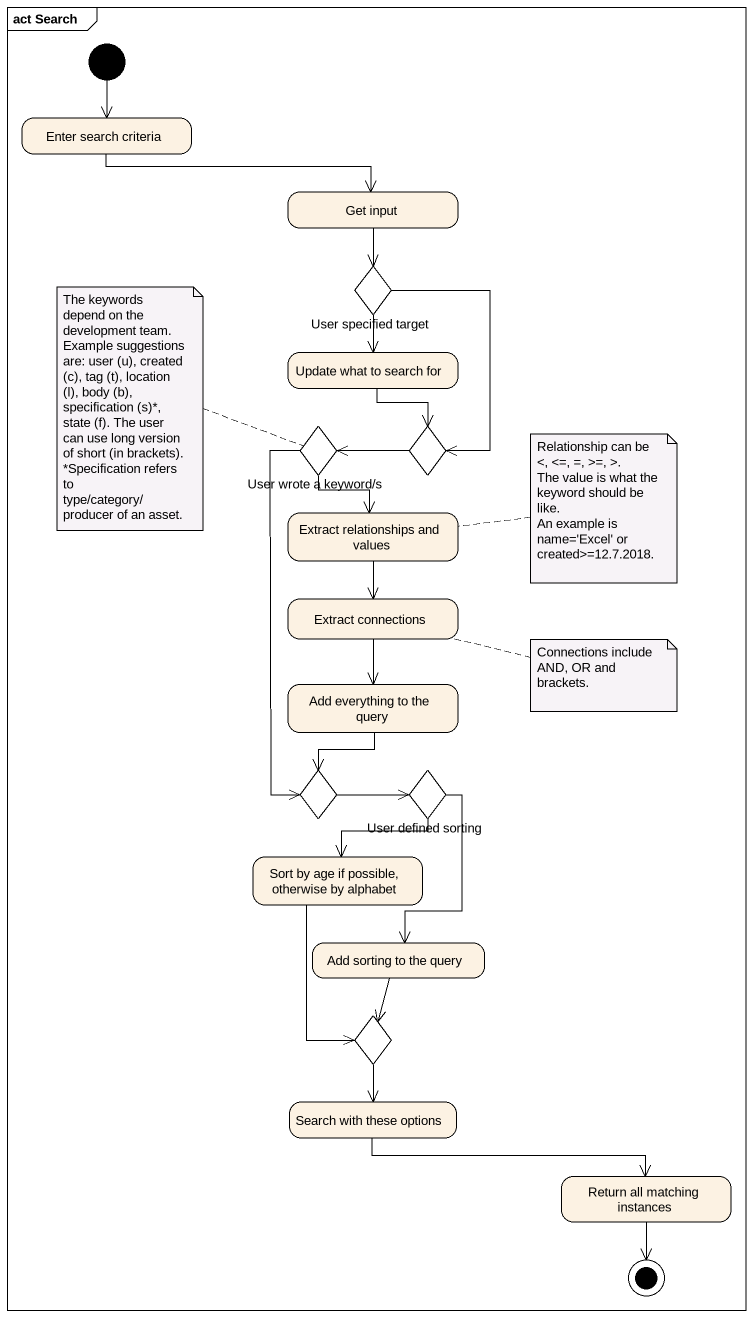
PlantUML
@startuml
mainframe act Search
hide empty description
state "Enter search criteria" as Enter_search_criteria
state "Get input" as Get_input
state "User specified target" as User_specified_target <<choice>>
state "Update what to search for" as Update_what_to_search_for
state "User wrote a keyword/s" as User_wrote_a_keyword_s <<choice>>
state choice1 <<choice>>
state "Extract relationships and values" as Extract_relationships_and
state "Extract connections" as Extract_connections
state "Add everything to the query" as Add_everything_to_the_query
state choice2 <<choice>>
state "User defined sorting" as User_defined_sorting <<choice>>
state "Sort by age if possible, otherwise by alphabet" as Sort_by_age_if_possible
state "Add sorting to the query" as Add_sorting_to_the_query
state choice3 <<choice>>
state "Search with these options" as Search_with_these_options
state "Return all matching instances" as Return_all_matching
[*] --> Enter_search_criteria
Enter_search_criteria -right-> Get_input
Get_input --> User_specified_target
User_specified_target --> Update_what_to_search_for
User_specified_target --> choice1
Update_what_to_search_for --> choice1
User_wrote_a_keyword_s --> Extract_relationships_and
User_wrote_a_keyword_s --> choice2
choice1 -left-> User_wrote_a_keyword_s
Extract_relationships_and --> Extract_connections
Extract_connections --> Add_everything_to_the_query
Add_everything_to_the_query --> choice2
choice2 -right-> User_defined_sorting
User_defined_sorting --> Sort_by_age_if_possible
User_defined_sorting --> Add_sorting_to_the_query
Sort_by_age_if_possible --> choice3
Add_sorting_to_the_query --> choice3
choice3 --> Search_with_these_options
Search_with_these_options -right-> Return_all_matching
Return_all_matching --> [*]
note left of User_wrote_a_keyword_s
  The keywords depend on the development team. Example suggestions are: user (u), created (c), tag (t), location (l), body (b), specification (s)*, state (f). The user can use long version of short (in brackets).
  *Specification refers to type/category/producer of an asset.
end note
note right of Extract_relationships_and
  Relationship can be <, <=, =, >=, >.
  The value is what the keyword should be like.
  An example is name='Excel' or created>=12.7.2018.
end note
note right of Extract_connections : Connections include AND, OR and brackets.
@enduml
